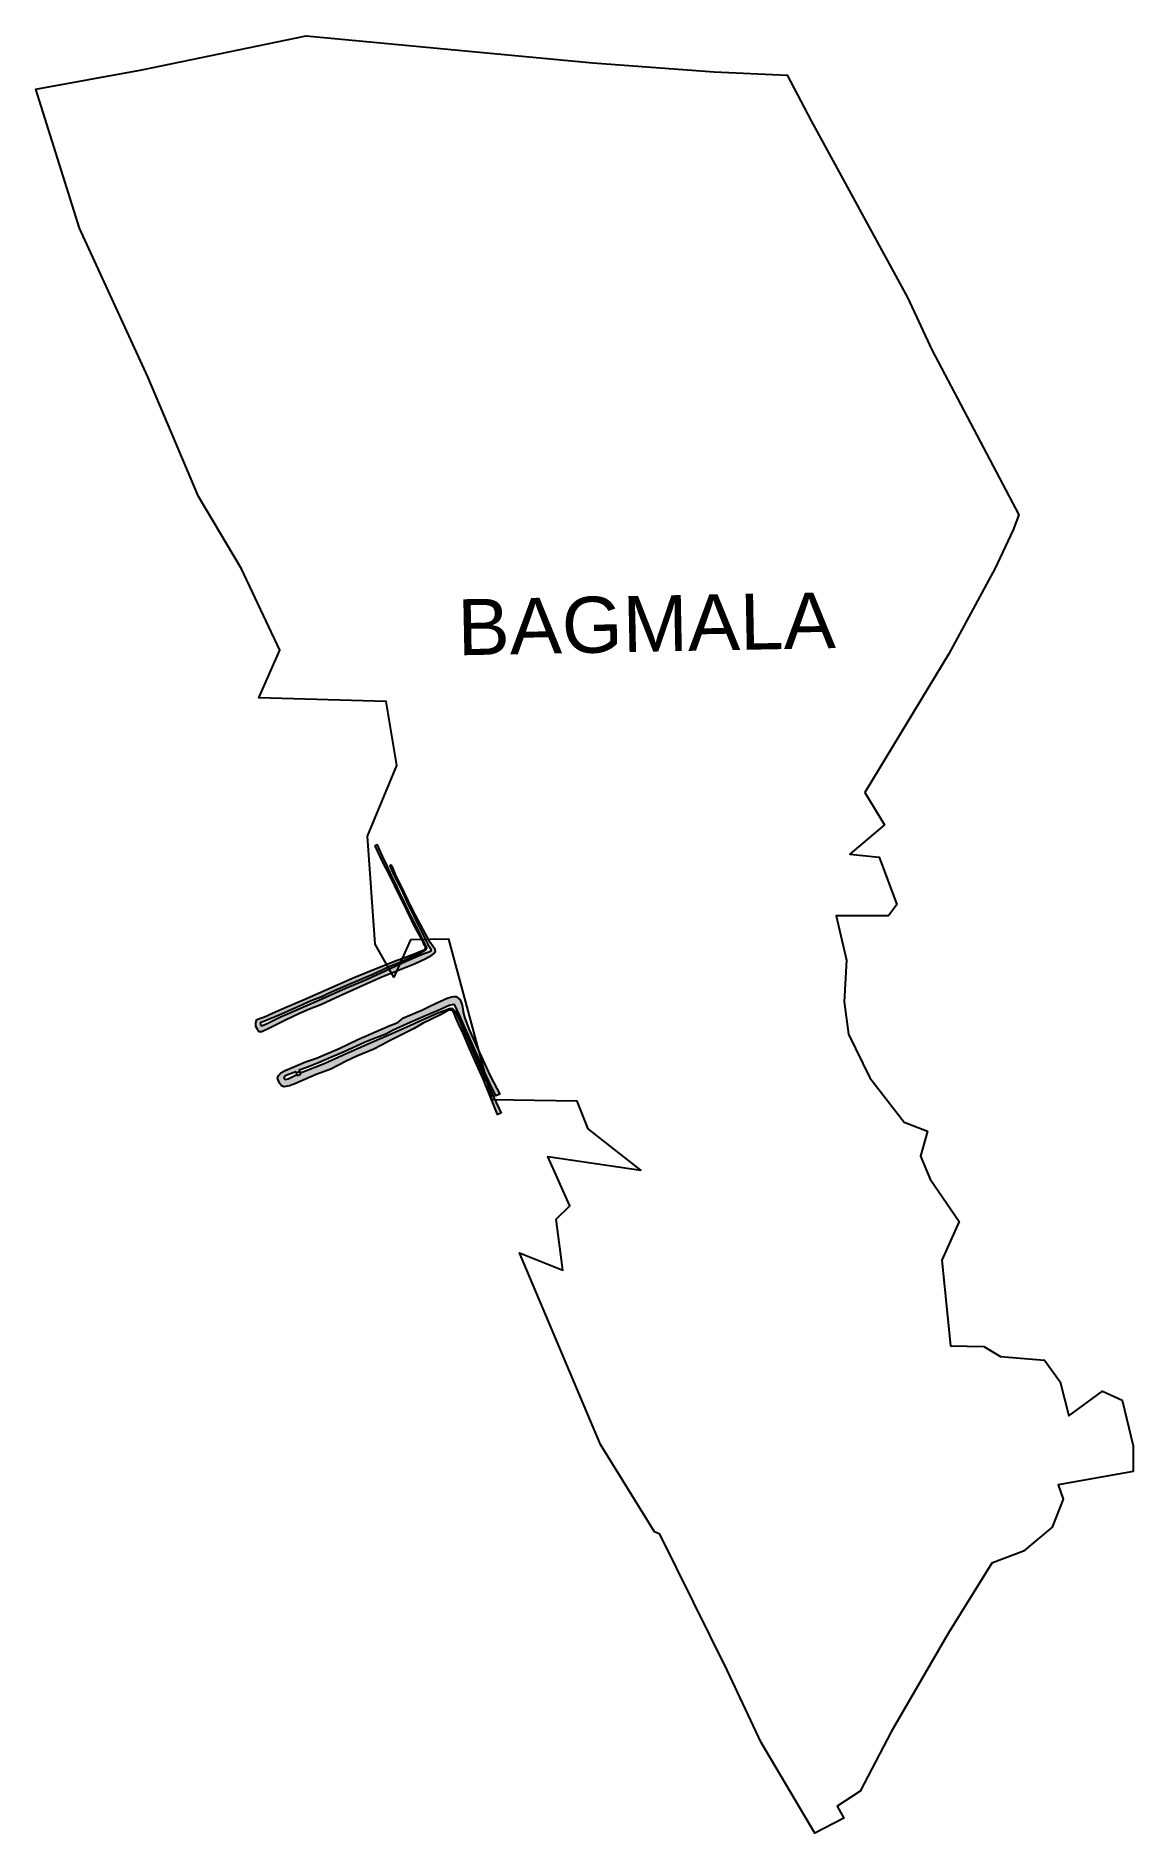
# Model space of a CAD drawing. Header units: metres. Extents: x 278692 to 280823, y 2053779 to 2057270.
import ezdxf

# ---------------------------------------------------------------- set-up
doc = ezdxf.new("R2010")
doc.units = ezdxf.units.M
doc.header["$MEASUREMENT"] = 0
for name, color, linetype in [('BREAKWATER', 6, 'Continuous'), ('village', 3, 'Continuous'), ('VILLAGE NAME', 250, 'Continuous')]:
    doc.layers.add(name, color=color, linetype=linetype)
doc.styles.get("Standard").update_dxf_attribs({"font": 'arial.ttf'})
pattern_1 = [(60, (0, 0), (-3.0479999988, -7e-10), [2.794, -0.254]), (180, (0, 0), (1.524, -2.6396454294), [2.794, -0.254]), (300, (0, 0), (3.0479999988, -7e-10), [2.794, -0.254]), (60, (0.254, 0), (-3.0479999988, -7e-10), [0.508, -2.54]), (300, (0.254, 0), (3.0479999988, -7e-10), [0.508, -2.54]), (60, (-0.127, 0.22), (-3.0479999988, -7e-10), [0.508, -2.54]), (180, (-0.127, 0.22), (1.524, -2.6396454294), [0.508, -2.54]), (300, (-0.127, -0.22), (3.0479999988, -7e-10), [0.508, -2.54]), (180, (-0.127, -0.22), (1.524, -2.6396454294), [0.508, -2.54]), (60, (-1.016, 0), (-3.0479999988, -7e-10), [0.508, -2.54]), (300, (-1.016, 0), (3.0479999988, -7e-10), [0.508, -2.54]), (60, (0.508, -0.88), (-3.0479999988, -7e-10), [0.508, -2.54]), (180, (0.508, -0.88), (1.524, -2.6396454294), [0.508, -2.54]), (300, (0.508, 0.88), (3.0479999988, -7e-10), [0.508, -2.54]), (180, (0.508, 0.88), (1.524, -2.6396454294), [0.508, -2.54]), (0, (0.508, 0.44), (-1.524, 2.6396454294), [1.778, -1.27]), (0, (0.508, -0.44), (-1.524, 2.6396454294), [1.778, -1.27]), (120, (0.127, 0.66), (-3.0479999988, 7e-10), [1.778, -1.27]), (120, (-0.635, 0.22), (-3.0479999988, 7e-10), [1.778, -1.27]), (240, (-0.635, -0.22), (1.5239999988, -2.63964543), [1.778, -1.27]), (240, (0.127, -0.66), (1.5239999988, -2.63964543), [1.778, -1.27])]

msp = doc.modelspace()

# ---------------------------------------------------------------- hatches: boundary and pattern name
at = {"layer": 'BREAKWATER'}
h = msp.add_hatch(dxfattribs=at)
h.set_pattern_fill('ESCHER', color=256, scale=0.1)
h.set_pattern_definition(pattern_1)
h.paths.add_polyline_path([(279458.2, 2055508.1), (279448.2, 2055525.6), (279438.6, 2055543.9), (279424.4, 2055570.7), (279414.2, 2055591.7), (279400.6, 2055620.1), (279390.4, 2055641.4), (279384.7, 2055653.9), (279381.6, 2055659.3), (279378.8, 2055658), (279385.1, 2055644.4), (279392.6, 2055628), (279400.8, 2055612.6), (279416.8, 2055578), (279424.8, 2055561.4), (279431, 2055549.2), (279437.6, 2055536.3), (279444.6, 2055522.8), (279448.5, 2055513.9), (279453.1, 2055505.3), (279456.5, 2055499.3), (279458.8, 2055495.1), (279459, 2055493.6), (279458.8, 2055492), (279455.1, 2055490.3), (279447.3, 2055487.5), (279433.1, 2055481.7), (279416.8, 2055474.4), (279389.5, 2055462.2), (279360, 2055448.9), (279330.3, 2055435.2), (279293.2, 2055420), (279247, 2055399), (279205.3, 2055381), (279178.9, 2055369.3), (279166.6, 2055363.8), (279148.4, 2055354.7), (279140.8, 2055350.9), (279132, 2055347.3), (279129.3, 2055347.3), (279128.3, 2055349.8), (279127.7, 2055353.4), (279138.9, 2055358.2), (279156.5, 2055365.1), (279169.9, 2055371.4), (279203.7, 2055386.3), (279226, 2055396.1), (279248.4, 2055405), (279258.6, 2055409.7), (279283.2, 2055421.2), (279301.1, 2055428.8), (279319.9, 2055436.8), (279345.8, 2055447.8), (279363.9, 2055456), (279379.1, 2055462.8), (279394.2, 2055469), (279406.3, 2055473.9), (279420.2, 2055480.3), (279438.4, 2055489.2), (279446.6, 2055493.3), (279449.9, 2055495.2), (279450.7, 2055497.7), (279449.9, 2055502.2), (279444.8, 2055512), (279438.6, 2055523.9), (279430.6, 2055539.9), (279420.2, 2055560.7), (279409.6, 2055582.9), (279403.6, 2055595.3), (279397.9, 2055607.1), (279390.5, 2055622.3), (279386.9, 2055629.8), (279382.5, 2055638.9), (279373.8, 2055657.7), (279364.6, 2055676.5), (279359.2, 2055689.4), (279355, 2055698.4), (279349.8, 2055696.7), (279362.6, 2055668.9), (279381.2, 2055634), (279395, 2055604.4), (279406.6, 2055582.8), (279426.6, 2055540.8), (279442.4, 2055511.6), (279444.8, 2055506.7), (279447.6, 2055501.8), (279447.8, 2055498.8), (279446.9, 2055495.8), (279444.1, 2055493.7), (279432.6, 2055489.1), (279419.7, 2055483.5), (279408, 2055479), (279391.6, 2055473.6), (279363.9, 2055462.5), (279349.5, 2055456.6), (279308.2, 2055439.5), (279279, 2055426.6), (279212.5, 2055397.9), (279174.8, 2055381.6), (279151.2, 2055371.1), (279135.9, 2055364), (279128.1, 2055361.4), (279119.7, 2055358.1), (279118.4, 2055351.9), (279118.4, 2055346.6), (279121.8, 2055340), (279124.9, 2055336.1), (279130.2, 2055336.1), (279146.6, 2055344.2), (279176.7, 2055358.8), (279203.5, 2055371.7), (279223.2, 2055380.3), (279245.1, 2055388.3), (279274, 2055402.1), (279334.6, 2055429.3), (279363.3, 2055442.5), (279428.1, 2055468.2), (279449, 2055478.1), (279460.7, 2055484.3), (279466.2, 2055488.8), (279467.8, 2055491.6), (279466.9, 2055495.3)])
h = msp.add_hatch(dxfattribs=at)
h.set_pattern_fill('ESCHER', color=256, scale=0.1)
h.set_pattern_definition(pattern_1)
h.paths.add_polyline_path([(279347.7, 2055301.7), (279362.9, 2055309.5), (279380, 2055318.6), (279426.1, 2055342.1), (279442.8, 2055351.8), (279478.6, 2055369.3), (279492.7, 2055376.8), (279498.4, 2055377.8), (279501.4, 2055376.3), (279503.5, 2055373.2), (279508.2, 2055361.4), (279512.7, 2055351), (279521.4, 2055332.1), (279525.4, 2055323.5), (279532.2, 2055307.9), (279537.3, 2055296), (279545.1, 2055278.7), (279550.9, 2055265.4), (279560.2, 2055244.3), (279579.2, 2055197.6), (279588.4, 2055175.1), (279595.1, 2055177.8), (279571.7, 2055229), (279552.1, 2055271.5), (279533, 2055314.2), (279519.8, 2055345.3), (279512.5, 2055361.6), (279505.8, 2055375.6), (279500.8, 2055380.8), (279496.6, 2055381.6), (279486.7, 2055377.8), (279471, 2055371.9), (279437.6, 2055357), (279418, 2055347.6), (279377.4, 2055329.9), (279335.2, 2055311.8), (279286.9, 2055290.2), (279251.6, 2055274), (279215, 2055259.6), (279204.9, 2055255.6), (279205.5, 2055253.3), (279199.6, 2055250.4), (279198.7, 2055252.5), (279189.1, 2055248.3), (279181.5, 2055244.4), (279175.6, 2055243), (279173.9, 2055244.6), (279173.5, 2055246.3), (279174.3, 2055248.7), (279178.9, 2055251.3), (279186.1, 2055254.2), (279196.6, 2055257.5), (279197.6, 2055255.3), (279204, 2055258.3), (279202.9, 2055260.9), (279206.7, 2055262.3), (279224.3, 2055268.8), (279240.8, 2055275), (279270.3, 2055288.4), (279290.3, 2055296.9), (279329.9, 2055314.7), (279344.1, 2055320.7), (279371.3, 2055331), (279384.3, 2055338.1), (279418.8, 2055353.7), (279448.5, 2055366.6), (279471.4, 2055376.5), (279494.5, 2055386.5), (279503, 2055388.6), (279505.6, 2055387.1), (279515.2, 2055366.5), (279524.7, 2055343.9), (279532.7, 2055326.8), (279547, 2055294.6), (279563.2, 2055257.7), (279574.9, 2055232.3), (279584.7, 2055211), (279592.7, 2055214.2), (279574.9, 2055248.7), (279562.8, 2055273.8), (279546.2, 2055311.1), (279532.6, 2055341.6), (279524.4, 2055364.3), (279521.7, 2055374.9), (279519.9, 2055387.6), (279515.9, 2055397.7), (279507.8, 2055404.1), (279503.6, 2055404.3), (279499.2, 2055403.7), (279490.6, 2055400.9), (279469.4, 2055391), (279455.3, 2055384.4), (279442.3, 2055378.4), (279405.8, 2055362.6), (279394.8, 2055353.7), (279378.1, 2055347.4), (279352.6, 2055336), (279316.7, 2055320.6), (279280.6, 2055303.2), (279236.9, 2055284.6), (279215.3, 2055277.2), (279201.7, 2055271.5), (279175.5, 2055260.5), (279167.1, 2055255.8), (279162.6, 2055250.9), (279160.8, 2055245.2), (279164.7, 2055235.6), (279168.8, 2055230.6), (279173, 2055228.6), (279184.2, 2055230.8), (279194.8, 2055234.5), (279235.8, 2055252.6), (279264.8, 2055263.2), (279294.6, 2055278.3), (279314.9, 2055288.4)])

# ---------------------------------------------------------------- linework, layer by layer
at = {"layer": 'BREAKWATER', "flags": 128}
for points in [[(279349.8, 2055696.7), (279362.6, 2055668.9), (279381.2, 2055634), (279395, 2055604.4), (279406.6, 2055582.8), (279426.6, 2055540.8), (279442.4, 2055511.6), (279444.8, 2055506.7), (279447.6, 2055501.8), (279447.8, 2055498.8), (279446.9, 2055495.8), (279444.1, 2055493.7), (279432.6, 2055489.1), (279419.7, 2055483.5), (279408, 2055479), (279391.6, 2055473.6), (279363.9, 2055462.5), (279349.5, 2055456.6), (279308.2, 2055439.5), (279279, 2055426.6), (279212.5, 2055397.9), (279174.8, 2055381.6), (279151.2, 2055371.1), (279135.9, 2055364), (279128.1, 2055361.4), (279119.7, 2055358.1), (279118.4, 2055351.9), (279118.4, 2055346.6), (279121.8, 2055340), (279124.9, 2055336.1), (279130.2, 2055336.1), (279146.6, 2055344.2), (279176.7, 2055358.8), (279203.5, 2055371.7), (279223.2, 2055380.3), (279245.1, 2055388.3), (279274, 2055402.1), (279334.6, 2055429.3), (279363.3, 2055442.5), (279428.1, 2055468.2), (279449, 2055478.1), (279460.7, 2055484.3), (279466.2, 2055488.8), (279467.8, 2055491.6), (279466.9, 2055495.3), (279458.2, 2055508.1), (279448.2, 2055525.6), (279438.6, 2055543.9), (279424.4, 2055570.7), (279414.2, 2055591.7), (279400.6, 2055620.1), (279390.4, 2055641.4), (279384.7, 2055653.9), (279381.6, 2055659.3), (279378.8, 2055658), (279385.1, 2055644.4), (279392.6, 2055628), (279400.8, 2055612.6), (279416.8, 2055578), (279424.8, 2055561.4), (279431, 2055549.2), (279437.6, 2055536.3), (279444.6, 2055522.8), (279448.5, 2055513.9), (279453.1, 2055505.3), (279456.5, 2055499.3), (279458.8, 2055495.1), (279459, 2055493.6), (279458.8, 2055492), (279455.1, 2055490.3), (279447.3, 2055487.5), (279433.1, 2055481.7), (279416.8, 2055474.4), (279389.5, 2055462.2), (279360, 2055448.9), (279330.3, 2055435.2), (279293.2, 2055420), (279247, 2055399), (279205.3, 2055381), (279178.9, 2055369.3), (279166.6, 2055363.8), (279148.4, 2055354.7), (279140.8, 2055350.9), (279132, 2055347.3), (279129.3, 2055347.3), (279128.3, 2055349.8), (279127.7, 2055353.4), (279138.9, 2055358.2), (279156.5, 2055365.1), (279169.9, 2055371.4), (279203.7, 2055386.3), (279226, 2055396.1), (279248.4, 2055405), (279258.6, 2055409.7), (279283.2, 2055421.2), (279301.1, 2055428.8), (279319.9, 2055436.8), (279345.8, 2055447.8), (279363.9, 2055456), (279379.1, 2055462.8), (279394.2, 2055469), (279406.3, 2055473.9), (279420.2, 2055480.3), (279438.4, 2055489.2), (279446.6, 2055493.3), (279449.9, 2055495.2), (279450.7, 2055497.7), (279449.9, 2055502.2), (279444.8, 2055512), (279438.6, 2055523.9), (279430.6, 2055539.9), (279420.2, 2055560.7), (279409.6, 2055582.9), (279403.6, 2055595.3), (279397.9, 2055607.1), (279390.5, 2055622.3), (279386.9, 2055629.8), (279382.5, 2055638.9), (279373.8, 2055657.7), (279364.6, 2055676.5), (279359.2, 2055689.4), (279355, 2055698.4)], [(279595.1, 2055177.8), (279588.4, 2055175.1), (279579.2, 2055197.6), (279560.2, 2055244.3), (279550.9, 2055265.4), (279545.1, 2055278.7), (279537.3, 2055296), (279532.2, 2055307.9), (279525.4, 2055323.5), (279521.4, 2055332.1), (279512.7, 2055351), (279508.2, 2055361.4), (279503.5, 2055373.2), (279501.4, 2055376.3), (279498.4, 2055377.8), (279492.7, 2055376.8), (279478.6, 2055369.3), (279442.8, 2055351.8), (279426.1, 2055342.1), (279380, 2055318.6), (279362.9, 2055309.5), (279347.7, 2055301.7), (279314.9, 2055288.4), (279294.6, 2055278.3), (279264.8, 2055263.2), (279235.8, 2055252.6), (279194.8, 2055234.5), (279184.2, 2055230.8), (279173, 2055228.6), (279168.8, 2055230.6), (279164.7, 2055235.6), (279160.8, 2055245.2), (279162.6, 2055250.9), (279167.1, 2055255.8), (279175.5, 2055260.5), (279201.7, 2055271.5), (279215.3, 2055277.2), (279236.9, 2055284.6), (279280.6, 2055303.2), (279316.7, 2055320.6), (279352.6, 2055336), (279378.1, 2055347.4), (279394.8, 2055353.7), (279405.8, 2055362.6), (279442.3, 2055378.4), (279455.3, 2055384.4), (279469.4, 2055391), (279490.6, 2055400.9), (279499.2, 2055403.7), (279503.6, 2055404.3), (279507.8, 2055404.1), (279515.9, 2055397.7), (279519.9, 2055387.6), (279521.7, 2055374.9), (279524.4, 2055364.3), (279532.6, 2055341.6), (279546.2, 2055311.1), (279562.8, 2055273.8), (279574.9, 2055248.7), (279592.7, 2055214.2), (279584.7, 2055211), (279574.9, 2055232.3), (279563.2, 2055257.7), (279547, 2055294.6), (279532.7, 2055326.8), (279524.7, 2055343.9), (279515.2, 2055366.5), (279505.6, 2055387.1), (279503, 2055388.6), (279494.5, 2055386.5), (279471.4, 2055376.5), (279448.5, 2055366.6), (279418.8, 2055353.7), (279384.3, 2055338.1), (279371.3, 2055331), (279344.1, 2055320.7), (279329.9, 2055314.7), (279290.3, 2055296.9), (279270.3, 2055288.4), (279240.8, 2055275), (279224.3, 2055268.8), (279206.7, 2055262.3), (279202.9, 2055260.9), (279204, 2055258.3), (279197.6, 2055255.3), (279196.6, 2055257.5), (279186.1, 2055254.2), (279178.9, 2055251.3), (279174.3, 2055248.7), (279173.5, 2055246.3), (279173.9, 2055244.6), (279175.6, 2055243), (279181.5, 2055244.4), (279189.1, 2055248.3), (279198.7, 2055252.5), (279199.6, 2055250.4), (279205.5, 2055253.3), (279204.9, 2055255.6), (279215, 2055259.6), (279251.6, 2055274), (279286.9, 2055290.2), (279335.2, 2055311.8), (279377.4, 2055329.9), (279418, 2055347.6), (279437.6, 2055357), (279471, 2055371.9), (279486.7, 2055377.8), (279496.6, 2055381.6), (279500.8, 2055380.8), (279505.8, 2055375.6), (279512.5, 2055361.6), (279519.8, 2055345.3), (279533, 2055314.2), (279552.1, 2055271.5), (279571.7, 2055229)]]:
    msp.add_lwpolyline(points, close=True, dxfattribs=at)
at = {"layer": 'village', "color": 3, "true_color": 0x00ff00}
msp.add_lwpolyline([(280428.7, 2055049.2), (280484.7, 2054966.9), (280451.3, 2054892), (280468.4, 2054725.9), (280533.1, 2054724.1), (280565.2, 2054704.9), (280650.6, 2054697.6), (280681.2, 2054655.5), (280698.2, 2054589.7), (280763.3, 2054637.3), (280801.4, 2054620.4), (280822.6, 2054531.4), (280822.7, 2054481.8), (280677.1, 2054455.5), (280687, 2054428), (280665.3, 2054373.5), (280609.9, 2054327), (280548.3, 2054303.3), (280463.7, 2054166.9), (280352.7, 2053976.2), (280292.6, 2053860.8), (280247.7, 2053831.6), (280260.6, 2053808.4), (280204.3, 2053779.3), (280100.4, 2053955.1), (280034.5, 2054095.7), (279903.3, 2054360.1), (279893.1, 2054364.2), (279788.5, 2054534), (279630.8, 2054906.4), (279715, 2054872.6), (279702.1, 2054971.9), (279728.4, 2054997.3), (279685.7, 2055093.3), (279866.4, 2055066.8), (279764.5, 2055147.4), (279742.9, 2055200.7), (279577.9, 2055203.2), (279493.5, 2055515.8), (279419.5, 2055513.9), (279387.1, 2055441.7), (279350.3, 2055505.9), (279335.6, 2055715.4), (279392.6, 2055852.5), (279372.3, 2055977), (279124.9, 2055984.5), (279165.3, 2056076.8), (279091.3, 2056234.8), (279007.6, 2056375.6), (278909.1, 2056607.7), (278776.3, 2056896.2), (278691.7, 2057166.4), (278897.2, 2057203.7), (279216.8, 2057269.8), (279773.7, 2057217.6), (280009.2, 2057199.9), (280151, 2057193.5), (280197.6, 2057105), (280384.7, 2056762.1), (280431.9, 2056660.2), (280600.7, 2056339.5), (280589.6, 2056310.3), (280555, 2056235.8), (280464.8, 2056069.8), (280301.6, 2055800.1), (280339.6, 2055737.7), (280272.5, 2055680.9), (280329.5, 2055675), (280363.8, 2055583), (280347.6, 2055561), (280246.1, 2055560.7), (280266.2, 2055474.8), (280261.6, 2055393.7), (280269.9, 2055330.9), (280311.2, 2055246.3), (280378, 2055159.9), (280423.5, 2055142.6), (280410.1, 2055094.3)], close=True, dxfattribs=at)

# ---------------------------------------------------------------- texts
at = {"layer": 'VILLAGE NAME', "insert": (279509.4, 2056175.5), "char_height": 108.748, "attachment_point": 1, "rotation": 1.1028}
msp.add_mtext_dynamic_manual_height_columns('{\\fArial|b0|i0|c0|p34;BAGMALA}', width=726.929, gutter_width=543.7, heights=[0], dxfattribs=at)

doc.saveas('drawing.dxf')
